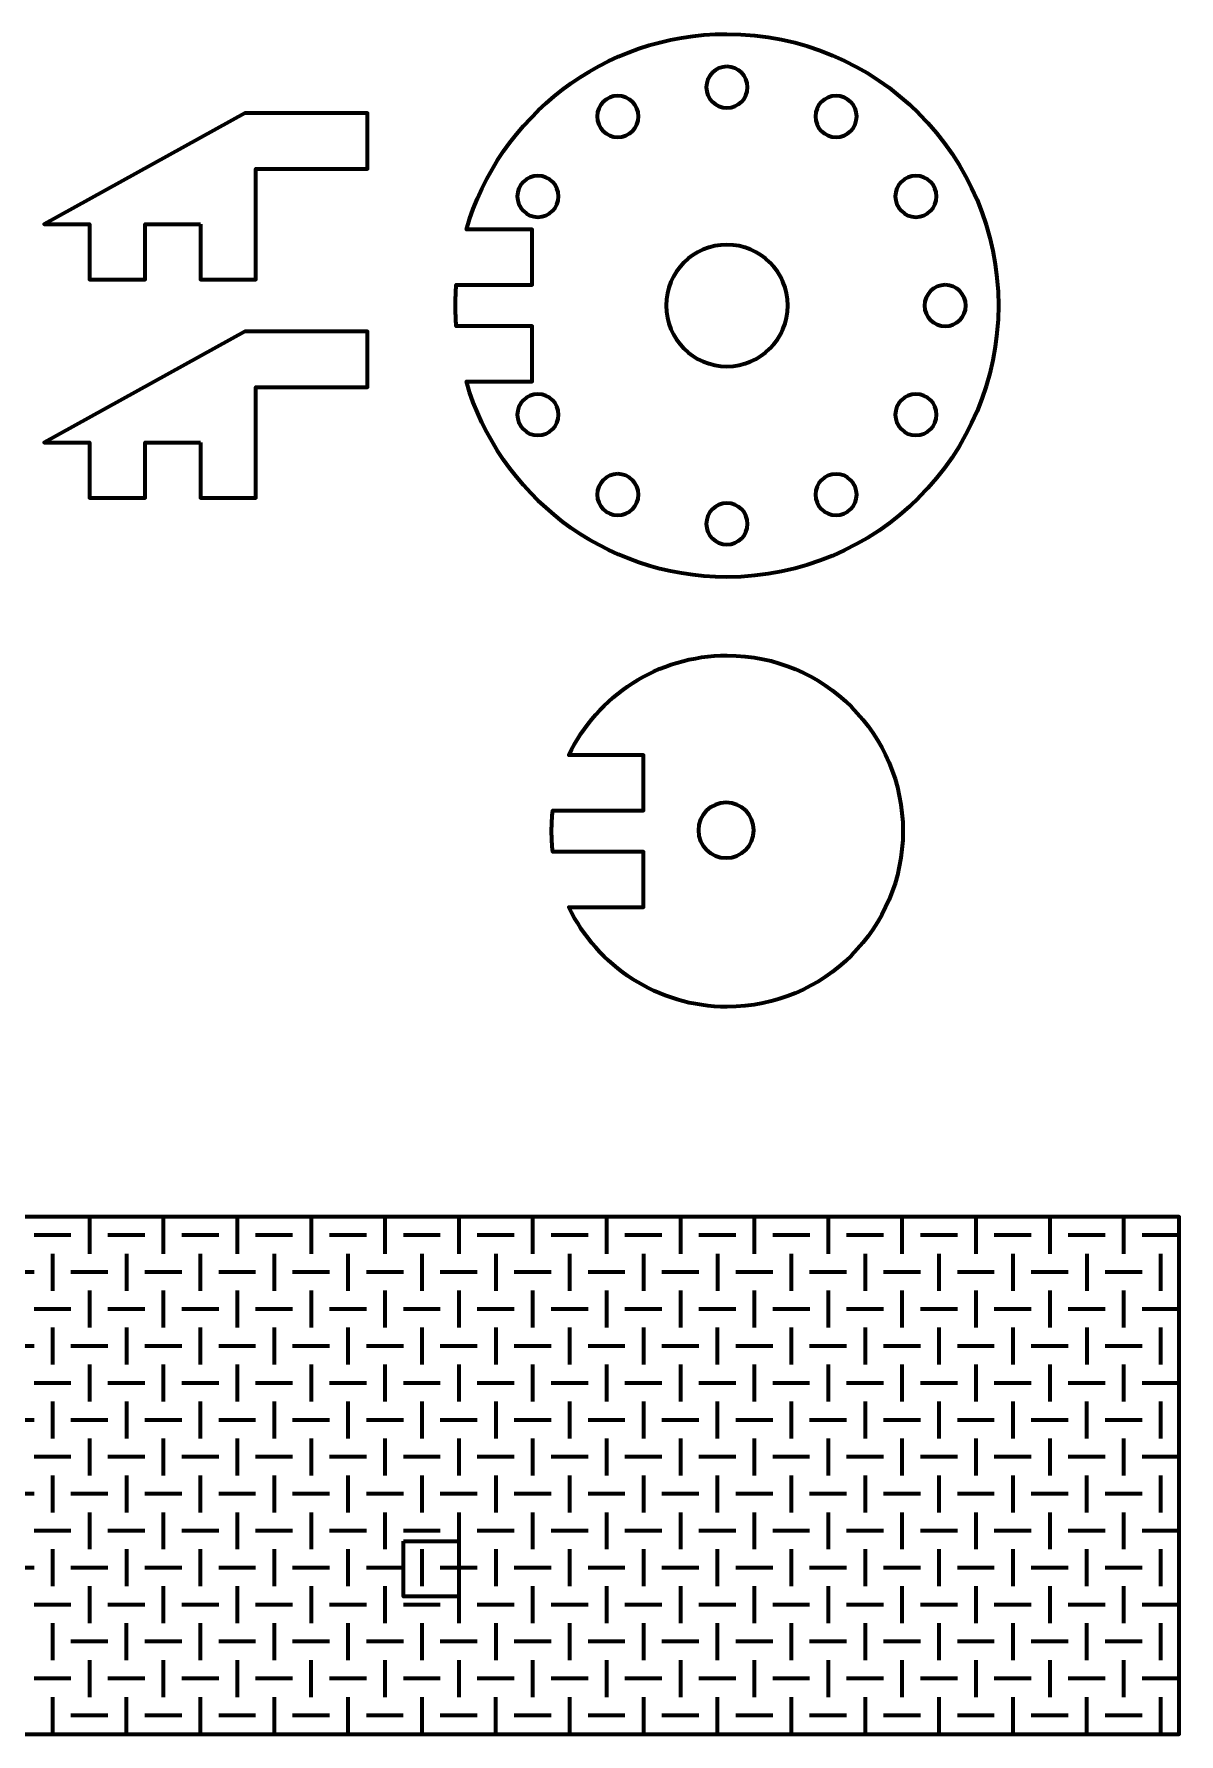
# Model space of a CAD drawing. Header units: inches. Extents: x 247 to 2765, y -1897 to -1110.
# Drawn here: x 2167.8 to 2229.8, y -1799.3 to -1707.2 of the extents above; entities that cross this region are included whole.
import ezdxf

# ---------------------------------------------------------------- set-up
doc = ezdxf.new("R2010")
doc.units = ezdxf.units.IN
doc.header["$MEASUREMENT"] = 0
doc.layers.add('Layer 1', color=7, linetype='Continuous')

# ---------------------------------------------------------------- blocks, each defined once
blk = doc.blocks.new('block 239')
at = {"layer": 'Layer 1', "color": 18, "lineweight": 70, "true_color": 0x010101}
for points in [[(1938.777, -1799.259), (2229.804, -1799.259), (2229.804, -1771.259), (2159.917, -1771.259), (2159.917, -1768.259), (2149.917, -1768.259), (2149.917, -1771.259), (2136.675, -1771.259), (2136.675, -1768.259), (2126.674, -1768.259), (2126.674, -1771.259), (2112.184, -1771.259), (2112.184, -1768.259), (2102.182, -1768.259), (2102.182, -1771.259), (2030.548, -1771.259)], [(2187.808, -1788.819), (2190.808, -1788.819), (2190.808, -1791.819), (2187.808, -1791.819), (2187.808, -1788.819)]]:
    blk.add_lwpolyline(points, dxfattribs=at)
blk = doc.blocks.new('block 240')
at = {"layer": 'Layer 1', "color": 240, "lineweight": 70, "true_color": 0xec2227}
for points in [[(2170.805, -1771.26), (2170.805, -1773.26)], [(2174.805, -1771.26), (2174.805, -1773.26)], [(2178.804, -1771.26), (2178.804, -1773.26)], [(2182.804, -1771.26), (2182.804, -1773.26)], [(2186.804, -1771.26), (2186.804, -1773.26)], [(2190.804, -1771.26), (2190.804, -1773.26)], [(2194.804, -1771.26), (2194.804, -1773.26)], [(2198.804, -1771.26), (2198.804, -1773.26)], [(2202.804, -1771.26), (2202.804, -1773.26)], [(2206.805, -1771.26), (2206.805, -1773.26)], [(2210.804, -1771.26), (2210.804, -1773.26)], [(2214.804, -1771.26), (2214.804, -1773.26)], [(2218.804, -1771.26), (2218.804, -1773.26)], [(2222.804, -1771.26), (2222.804, -1773.26)], [(2226.803, -1771.26), (2226.803, -1773.26)], [(2169.806, -1772.261), (2167.806, -1772.261)], [(2173.806, -1772.261), (2171.805, -1772.261)], [(2177.805, -1772.261), (2175.806, -1772.261)], [(2181.805, -1772.261), (2179.805, -1772.261)], [(2185.805, -1772.261), (2183.805, -1772.261)], [(2189.805, -1772.261), (2187.805, -1772.261)], [(2193.805, -1772.261), (2191.805, -1772.261)], [(2197.805, -1772.261), (2195.804, -1772.261)], [(2201.805, -1772.261), (2199.804, -1772.261)], [(2205.806, -1772.261), (2203.805, -1772.261)], [(2209.805, -1772.261), (2207.805, -1772.261)], [(2213.805, -1772.261), (2211.804, -1772.261)], [(2217.805, -1772.261), (2215.805, -1772.261)], [(2221.804, -1772.261), (2219.804, -1772.261)], [(2225.804, -1772.261), (2223.804, -1772.261)], [(2229.804, -1772.261), (2227.804, -1772.261)], [(2168.805, -1773.26), (2168.805, -1775.26)], [(2172.805, -1773.26), (2172.805, -1775.26)], [(2176.805, -1773.26), (2176.805, -1775.26)], [(2180.805, -1773.26), (2180.805, -1775.26)], [(2184.805, -1773.26), (2184.805, -1775.26)], [(2188.805, -1773.26), (2188.805, -1775.26)], [(2192.804, -1773.26), (2192.804, -1775.26)], [(2196.804, -1773.26), (2196.804, -1775.26)], [(2200.805, -1773.26), (2200.805, -1775.26)], [(2204.805, -1773.26), (2204.805, -1775.26)], [(2208.805, -1773.26), (2208.805, -1775.26)], [(2212.804, -1773.26), (2212.804, -1775.26)], [(2216.805, -1773.26), (2216.805, -1775.26)], [(2220.804, -1773.26), (2220.804, -1775.26)], [(2224.804, -1773.26), (2224.804, -1775.26)], [(2228.803, -1773.26), (2228.803, -1775.26)], [(2167.805, -1774.26), (2165.805, -1774.26)], [(2171.805, -1774.26), (2169.805, -1774.26)], [(2175.805, -1774.26), (2173.804, -1774.26)], [(2179.805, -1774.26), (2177.805, -1774.26)], [(2183.805, -1774.26), (2181.804, -1774.26)], [(2187.804, -1774.26), (2185.804, -1774.26)], [(2191.804, -1774.26), (2189.804, -1774.26)], [(2195.804, -1774.26), (2193.804, -1774.26)], [(2199.804, -1774.26), (2197.804, -1774.26)], [(2203.804, -1774.26), (2201.804, -1774.26)], [(2207.805, -1774.26), (2205.804, -1774.26)], [(2211.804, -1774.26), (2209.804, -1774.26)], [(2215.804, -1774.26), (2213.804, -1774.26)], [(2219.804, -1774.26), (2217.804, -1774.26)], [(2223.803, -1774.26), (2221.803, -1774.26)], [(2227.804, -1774.26), (2225.804, -1774.26)], [(2170.804, -1775.259), (2170.804, -1777.26)], [(2174.804, -1775.259), (2174.804, -1777.26)], [(2178.804, -1775.259), (2178.804, -1777.26)], [(2182.804, -1775.259), (2182.804, -1777.26)], [(2186.804, -1775.259), (2186.804, -1777.26)], [(2190.803, -1775.259), (2190.803, -1777.26)], [(2194.804, -1775.259), (2194.804, -1777.26)], [(2198.804, -1775.259), (2198.804, -1777.26)], [(2202.804, -1775.259), (2202.804, -1777.26)], [(2206.803, -1775.259), (2206.803, -1777.26)], [(2210.804, -1775.259), (2210.804, -1777.26)], [(2214.804, -1775.259), (2214.804, -1777.26)], [(2218.803, -1775.259), (2218.803, -1777.26)], [(2222.803, -1775.259), (2222.803, -1777.26)], [(2226.803, -1775.259), (2226.803, -1777.26)], [(2169.805, -1776.26), (2167.805, -1776.26)], [(2173.805, -1776.26), (2171.805, -1776.26)], [(2177.805, -1776.26), (2175.806, -1776.26)], [(2181.805, -1776.26), (2179.805, -1776.26)], [(2185.805, -1776.26), (2183.805, -1776.26)], [(2189.804, -1776.26), (2187.804, -1776.26)], [(2193.805, -1776.26), (2191.805, -1776.26)], [(2197.805, -1776.26), (2195.804, -1776.26)], [(2201.805, -1776.26), (2199.804, -1776.26)], [(2205.805, -1776.26), (2203.804, -1776.26)], [(2209.805, -1776.26), (2207.805, -1776.26)], [(2213.805, -1776.26), (2211.804, -1776.26)], [(2217.804, -1776.26), (2215.804, -1776.26)], [(2221.804, -1776.26), (2219.804, -1776.26)], [(2225.804, -1776.26), (2223.804, -1776.26)], [(2229.804, -1776.26), (2227.804, -1776.26)], [(2168.805, -1777.26), (2168.805, -1779.261)], [(2172.804, -1777.26), (2172.804, -1779.261)], [(2176.805, -1777.26), (2176.805, -1779.261)], [(2180.805, -1777.26), (2180.805, -1779.261)], [(2184.804, -1777.26), (2184.804, -1779.261)], [(2188.804, -1777.26), (2188.804, -1779.261)], [(2192.804, -1777.26), (2192.804, -1779.261)], [(2196.804, -1777.26), (2196.804, -1779.261)], [(2200.804, -1777.26), (2200.804, -1779.261)], [(2204.804, -1777.26), (2204.804, -1779.261)], [(2208.805, -1777.26), (2208.805, -1779.261)], [(2212.804, -1777.26), (2212.804, -1779.261)], [(2216.804, -1777.26), (2216.804, -1779.261)], [(2220.803, -1777.26), (2220.803, -1779.261)], [(2224.804, -1777.26), (2224.804, -1779.261)], [(2228.803, -1777.26), (2228.803, -1779.261)], [(2167.804, -1778.259), (2165.804, -1778.259)], [(2171.805, -1778.259), (2169.805, -1778.259)], [(2175.805, -1778.259), (2173.804, -1778.259)], [(2179.804, -1778.259), (2177.805, -1778.259)], [(2183.804, -1778.259), (2181.804, -1778.259)], [(2187.804, -1778.259), (2185.804, -1778.259)], [(2191.804, -1778.259), (2189.804, -1778.259)], [(2195.804, -1778.259), (2193.803, -1778.259)], [(2199.803, -1778.259), (2197.803, -1778.259)], [(2203.804, -1778.259), (2201.804, -1778.259)], [(2207.805, -1778.259), (2205.804, -1778.259)], [(2211.804, -1778.259), (2209.804, -1778.259)], [(2215.803, -1778.259), (2213.803, -1778.259)], [(2219.804, -1778.259), (2217.804, -1778.259)], [(2223.803, -1778.259), (2221.803, -1778.259)], [(2227.803, -1778.259), (2225.803, -1778.259)], [(2170.804, -1779.259), (2170.804, -1781.261)], [(2174.804, -1779.259), (2174.804, -1781.261)], [(2178.804, -1779.259), (2178.804, -1781.261)], [(2182.804, -1779.259), (2182.804, -1781.261)], [(2186.804, -1779.259), (2186.804, -1781.261)], [(2190.803, -1779.259), (2190.803, -1781.261)], [(2194.803, -1779.259), (2194.803, -1781.261)], [(2198.803, -1779.259), (2198.803, -1781.261)], [(2202.804, -1779.259), (2202.804, -1781.261)], [(2206.803, -1779.259), (2206.803, -1781.261)], [(2210.804, -1779.259), (2210.804, -1781.261)], [(2214.803, -1779.259), (2214.803, -1781.261)], [(2218.803, -1779.259), (2218.803, -1781.261)], [(2222.803, -1779.259), (2222.803, -1781.261)], [(2226.803, -1779.259), (2226.803, -1781.261)], [(2169.805, -1780.261), (2167.805, -1780.261)], [(2173.805, -1780.261), (2171.805, -1780.261)], [(2177.805, -1780.261), (2175.805, -1780.261)], [(2181.804, -1780.261), (2179.804, -1780.261)], [(2185.805, -1780.261), (2183.805, -1780.261)], [(2189.804, -1780.261), (2187.804, -1780.261)], [(2193.804, -1780.261), (2191.804, -1780.261)], [(2197.804, -1780.261), (2195.804, -1780.261)], [(2201.805, -1780.261), (2199.804, -1780.261)], [(2205.805, -1780.261), (2203.804, -1780.261)], [(2209.804, -1780.261), (2207.805, -1780.261)], [(2213.804, -1780.261), (2211.804, -1780.261)], [(2217.804, -1780.261), (2215.803, -1780.261)], [(2221.804, -1780.261), (2219.804, -1780.261)], [(2225.804, -1780.261), (2223.803, -1780.261)], [(2229.803, -1780.261), (2227.803, -1780.261)], [(2168.805, -1781.261), (2168.805, -1783.261)], [(2172.804, -1781.261), (2172.804, -1783.261)], [(2176.805, -1781.261), (2176.805, -1783.261)], [(2180.804, -1781.261), (2180.804, -1783.261)], [(2184.804, -1781.261), (2184.804, -1783.261)], [(2188.804, -1781.261), (2188.804, -1783.261)], [(2192.804, -1781.261), (2192.804, -1783.261)], [(2196.803, -1781.261), (2196.803, -1783.261)], [(2200.803, -1781.261), (2200.803, -1783.261)], [(2204.804, -1781.261), (2204.804, -1783.261)], [(2208.804, -1781.261), (2208.804, -1783.261)], [(2212.803, -1781.261), (2212.803, -1783.261)], [(2216.804, -1781.261), (2216.804, -1783.261)], [(2220.803, -1781.261), (2220.803, -1783.261)], [(2224.803, -1781.261), (2224.803, -1783.261)], [(2228.803, -1781.261), (2228.803, -1783.261)], [(2167.804, -1782.261), (2165.804, -1782.261)], [(2171.804, -1782.261), (2169.804, -1782.261)], [(2175.804, -1782.261), (2173.804, -1782.261)], [(2179.804, -1782.261), (2177.805, -1782.261)], [(2183.804, -1782.261), (2181.804, -1782.261)], [(2187.804, -1782.261), (2185.804, -1782.261)], [(2191.803, -1782.261), (2189.803, -1782.261)], [(2195.804, -1782.261), (2193.803, -1782.261)], [(2199.803, -1782.261), (2197.803, -1782.261)], [(2203.803, -1782.261), (2201.803, -1782.261)], [(2207.803, -1782.261), (2205.803, -1782.261)], [(2211.804, -1782.261), (2209.804, -1782.261)], [(2215.803, -1782.261), (2213.803, -1782.261)], [(2219.803, -1782.261), (2217.803, -1782.261)], [(2223.803, -1782.261), (2221.803, -1782.261)], [(2227.803, -1782.261), (2225.803, -1782.261)], [(2170.804, -1783.26), (2170.804, -1785.261)], [(2174.803, -1783.26), (2174.803, -1785.261)], [(2178.804, -1783.26), (2178.804, -1785.261)], [(2182.804, -1783.26), (2182.804, -1785.261)], [(2186.803, -1783.26), (2186.803, -1785.261)], [(2190.803, -1783.26), (2190.803, -1785.261)], [(2194.803, -1783.26), (2194.803, -1785.261)], [(2198.803, -1783.26), (2198.803, -1785.261)], [(2202.803, -1783.26), (2202.803, -1785.261)], [(2206.803, -1783.26), (2206.803, -1785.261)], [(2210.804, -1783.26), (2210.804, -1785.261)], [(2214.803, -1783.26), (2214.803, -1785.261)], [(2218.803, -1783.26), (2218.803, -1785.261)], [(2222.802, -1783.26), (2222.802, -1785.261)], [(2226.803, -1783.26), (2226.803, -1785.261)], [(2169.805, -1784.261), (2167.804, -1784.261)], [(2173.804, -1784.261), (2171.804, -1784.261)], [(2177.805, -1784.261), (2175.805, -1784.261)], [(2181.804, -1784.261), (2179.804, -1784.261)], [(2185.804, -1784.261), (2183.804, -1784.261)], [(2189.804, -1784.261), (2187.804, -1784.261)], [(2193.804, -1784.261), (2191.804, -1784.261)], [(2197.804, -1784.261), (2195.804, -1784.261)], [(2201.804, -1784.261), (2199.803, -1784.261)], [(2205.804, -1784.261), (2203.803, -1784.261)], [(2209.804, -1784.261), (2207.805, -1784.261)], [(2213.804, -1784.261), (2211.804, -1784.261)], [(2217.804, -1784.261), (2215.803, -1784.261)], [(2221.803, -1784.261), (2219.803, -1784.261)], [(2225.804, -1784.261), (2223.803, -1784.261)], [(2229.803, -1784.261), (2227.803, -1784.261)], [(2168.804, -1785.261), (2168.804, -1787.261)], [(2172.804, -1785.261), (2172.804, -1787.261)], [(2176.805, -1785.261), (2176.805, -1787.261)], [(2180.804, -1785.261), (2180.804, -1787.261)], [(2184.804, -1785.261), (2184.804, -1787.261)], [(2188.803, -1785.261), (2188.803, -1787.261)], [(2192.804, -1785.261), (2192.804, -1787.261)], [(2196.803, -1785.261), (2196.803, -1787.261)], [(2200.803, -1785.261), (2200.803, -1787.261)], [(2204.803, -1785.261), (2204.803, -1787.261)], [(2208.804, -1785.261), (2208.804, -1787.261)], [(2212.803, -1785.261), (2212.803, -1787.261)], [(2216.803, -1785.261), (2216.803, -1787.261)], [(2220.803, -1785.261), (2220.803, -1787.261)], [(2224.803, -1785.261), (2224.803, -1787.261)], [(2228.803, -1785.261), (2228.803, -1787.261)], [(2167.804, -1786.26), (2165.803, -1786.26)], [(2171.804, -1786.26), (2169.804, -1786.26)], [(2175.804, -1786.26), (2173.804, -1786.26)], [(2179.804, -1786.26), (2177.803, -1786.26)], [(2183.803, -1786.26), (2181.803, -1786.26)], [(2187.804, -1786.26), (2185.804, -1786.26)], [(2191.803, -1786.26), (2189.803, -1786.26)], [(2195.803, -1786.26), (2193.803, -1786.26)], [(2199.803, -1786.26), (2197.802, -1786.26)], [(2203.803, -1786.26), (2201.803, -1786.26)], [(2207.803, -1786.26), (2205.803, -1786.26)], [(2211.804, -1786.26), (2209.803, -1786.26)], [(2215.803, -1786.26), (2213.803, -1786.26)], [(2219.803, -1786.26), (2217.802, -1786.26)], [(2223.803, -1786.26), (2221.803, -1786.26)], [(2227.802, -1786.26), (2225.802, -1786.26)], [(2170.804, -1787.26), (2170.804, -1789.26)], [(2174.803, -1787.26), (2174.803, -1789.26)], [(2178.804, -1787.26), (2178.804, -1789.26)], [(2182.803, -1787.26), (2182.803, -1789.26)], [(2186.803, -1787.26), (2186.803, -1789.26)], [(2190.803, -1787.26), (2190.803, -1789.26)], [(2194.802, -1787.26), (2194.802, -1789.26)], [(2198.802, -1787.26), (2198.802, -1789.26)], [(2202.803, -1787.26), (2202.803, -1789.26)], [(2206.803, -1787.26), (2206.803, -1789.26)], [(2210.803, -1787.26), (2210.803, -1789.26)], [(2214.802, -1787.26), (2214.802, -1789.26)], [(2218.802, -1787.26), (2218.802, -1789.26)], [(2222.802, -1787.26), (2222.802, -1789.26)], [(2226.802, -1787.26), (2226.802, -1789.26)], [(2169.805, -1788.261), (2167.804, -1788.261)], [(2173.804, -1788.261), (2171.804, -1788.261)], [(2177.805, -1788.261), (2175.804, -1788.261)], [(2181.804, -1788.261), (2179.804, -1788.261)], [(2185.804, -1788.261), (2183.803, -1788.261)], [(2189.804, -1788.261), (2187.804, -1788.261)], [(2193.803, -1788.261), (2191.803, -1788.261)], [(2197.803, -1788.261), (2195.803, -1788.261)], [(2201.804, -1788.261), (2199.803, -1788.261)], [(2205.804, -1788.261), (2203.803, -1788.261)], [(2209.804, -1788.261), (2207.803, -1788.261)], [(2213.803, -1788.261), (2211.804, -1788.261)], [(2217.804, -1788.261), (2215.803, -1788.261)], [(2221.803, -1788.261), (2219.803, -1788.261)], [(2225.803, -1788.261), (2223.803, -1788.261)], [(2229.803, -1788.261), (2227.802, -1788.261)], [(2168.804, -1789.26), (2168.804, -1791.26)], [(2172.804, -1789.26), (2172.804, -1791.26)], [(2176.804, -1789.26), (2176.804, -1791.26)], [(2180.803, -1789.26), (2180.803, -1791.26)], [(2184.803, -1789.26), (2184.803, -1791.26)], [(2188.803, -1789.26), (2188.803, -1791.26)], [(2192.803, -1789.26), (2192.803, -1791.26)], [(2196.803, -1789.26), (2196.803, -1791.26)], [(2200.803, -1789.26), (2200.803, -1791.26)], [(2204.803, -1789.26), (2204.803, -1791.26)], [(2208.804, -1789.26), (2208.804, -1791.26)], [(2212.803, -1789.26), (2212.803, -1791.26)], [(2216.803, -1789.26), (2216.803, -1791.26)], [(2220.803, -1789.26), (2220.803, -1791.26)], [(2224.802, -1789.26), (2224.802, -1791.26)], [(2228.802, -1789.26), (2228.802, -1791.26)], [(2167.804, -1790.259), (2165.803, -1790.259)], [(2171.803, -1790.259), (2169.803, -1790.259)], [(2175.803, -1790.259), (2173.803, -1790.259)], [(2179.804, -1790.259), (2177.803, -1790.259)], [(2183.803, -1790.259), (2181.803, -1790.259)], [(2187.803, -1790.259), (2185.803, -1790.259)], [(2191.802, -1790.259), (2189.803, -1790.259)], [(2195.803, -1790.259), (2193.803, -1790.259)], [(2199.803, -1790.259), (2197.802, -1790.259)], [(2203.803, -1790.259), (2201.802, -1790.259)], [(2207.803, -1790.259), (2205.802, -1790.259)], [(2211.804, -1790.259), (2209.803, -1790.259)], [(2215.803, -1790.259), (2213.803, -1790.259)], [(2219.802, -1790.259), (2217.802, -1790.259)], [(2223.802, -1790.259), (2221.802, -1790.259)], [(2227.802, -1790.259), (2225.802, -1790.259)], [(2170.803, -1791.259), (2170.803, -1793.259)], [(2174.803, -1791.259), (2174.803, -1793.259)], [(2178.804, -1791.259), (2178.804, -1793.259)], [(2182.803, -1791.259), (2182.803, -1793.259)], [(2186.803, -1791.259), (2186.803, -1793.259)], [(2190.802, -1791.259), (2190.802, -1793.259)], [(2194.802, -1791.259), (2194.802, -1793.259)], [(2198.802, -1791.259), (2198.802, -1793.259)], [(2202.802, -1791.259), (2202.802, -1793.259)], [(2206.802, -1791.259), (2206.802, -1793.259)], [(2210.803, -1791.259), (2210.803, -1793.259)], [(2214.802, -1791.259), (2214.802, -1793.259)], [(2218.802, -1791.259), (2218.802, -1793.259)], [(2222.802, -1791.259), (2222.802, -1793.259)], [(2226.802, -1791.259), (2226.802, -1793.259)], [(2169.804, -1792.26), (2167.804, -1792.26)], [(2173.804, -1792.26), (2171.803, -1792.26)], [(2177.805, -1792.26), (2175.804, -1792.26)], [(2181.804, -1792.26), (2179.804, -1792.26)], [(2185.804, -1792.26), (2183.803, -1792.26)], [(2189.803, -1792.26), (2187.803, -1792.26)], [(2193.803, -1792.26), (2191.803, -1792.26)], [(2197.803, -1792.26), (2195.803, -1792.26)], [(2201.803, -1792.26), (2199.803, -1792.26)], [(2205.803, -1792.26), (2203.803, -1792.26)], [(2209.804, -1792.26), (2207.803, -1792.26)], [(2213.803, -1792.26), (2211.804, -1792.26)], [(2217.803, -1792.26), (2215.803, -1792.26)], [(2221.803, -1792.26), (2219.802, -1792.26)], [(2225.803, -1792.26), (2223.803, -1792.26)], [(2229.803, -1792.26), (2227.802, -1792.26)], [(2168.803, -1793.259), (2168.803, -1795.259)], [(2172.803, -1793.259), (2172.803, -1795.259)], [(2176.804, -1793.259), (2176.804, -1795.259)], [(2180.803, -1793.259), (2180.803, -1795.259)], [(2184.803, -1793.259), (2184.803, -1795.259)], [(2188.803, -1793.259), (2188.803, -1795.259)], [(2192.803, -1793.259), (2192.803, -1795.259)], [(2196.803, -1793.259), (2196.803, -1795.259)], [(2200.802, -1793.259), (2200.802, -1795.259)], [(2204.803, -1793.259), (2204.803, -1795.259)], [(2208.804, -1793.259), (2208.804, -1795.259)], [(2212.803, -1793.259), (2212.803, -1795.259)], [(2216.803, -1793.259), (2216.803, -1795.259)], [(2220.802, -1793.259), (2220.802, -1795.259)], [(2224.802, -1793.259), (2224.802, -1795.259)], [(2228.802, -1793.259), (2228.802, -1795.259)], [(2171.803, -1794.259), (2169.803, -1794.259)], [(2175.803, -1794.259), (2173.803, -1794.259)], [(2179.804, -1794.259), (2177.803, -1794.259)], [(2183.803, -1794.259), (2181.803, -1794.259)], [(2187.803, -1794.259), (2185.802, -1794.259)], [(2191.802, -1794.259), (2189.803, -1794.259)], [(2195.802, -1794.259), (2193.802, -1794.259)], [(2199.802, -1794.259), (2197.802, -1794.259)], [(2203.803, -1794.259), (2201.802, -1794.259)], [(2207.803, -1794.259), (2205.802, -1794.259)], [(2211.803, -1794.259), (2209.802, -1794.259)], [(2215.802, -1794.259), (2213.803, -1794.259)], [(2219.802, -1794.259), (2217.802, -1794.259)], [(2223.802, -1794.259), (2221.802, -1794.259)], [(2227.802, -1794.259), (2225.801, -1794.259)], [(2170.803, -1795.258), (2170.803, -1797.259)], [(2174.803, -1795.258), (2174.803, -1797.259)], [(2178.802, -1795.258), (2178.802, -1797.259)], [(2182.802, -1795.258), (2182.802, -1797.259)], [(2186.802, -1795.258), (2186.802, -1797.259)], [(2190.802, -1795.258), (2190.802, -1797.259)], [(2194.802, -1795.258), (2194.802, -1797.259)], [(2198.802, -1795.258), (2198.802, -1797.259)], [(2202.802, -1795.258), (2202.802, -1797.259)], [(2206.802, -1795.258), (2206.802, -1797.259)], [(2210.802, -1795.258), (2210.802, -1797.259)], [(2214.802, -1795.258), (2214.802, -1797.259)], [(2218.801, -1795.258), (2218.801, -1797.259)], [(2222.802, -1795.258), (2222.802, -1797.259)], [(2226.801, -1795.258), (2226.801, -1797.259)], [(2169.804, -1796.259), (2167.804, -1796.259)], [(2173.804, -1796.259), (2171.803, -1796.259)], [(2177.803, -1796.259), (2175.803, -1796.259)], [(2181.803, -1796.259), (2179.804, -1796.259)], [(2185.804, -1796.259), (2183.803, -1796.259)], [(2189.803, -1796.259), (2187.803, -1796.259)], [(2193.803, -1796.259), (2191.802, -1796.259)], [(2197.802, -1796.259), (2195.802, -1796.259)], [(2201.803, -1796.259), (2199.803, -1796.259)], [(2205.803, -1796.259), (2203.803, -1796.259)], [(2209.803, -1796.259), (2207.803, -1796.259)], [(2213.803, -1796.259), (2211.803, -1796.259)], [(2217.802, -1796.259), (2215.803, -1796.259)], [(2221.803, -1796.259), (2219.802, -1796.259)], [(2225.802, -1796.259), (2223.802, -1796.259)], [(2229.802, -1796.259), (2227.802, -1796.259)], [(2168.803, -1797.259), (2168.803, -1799.259)], [(2172.803, -1797.259), (2172.803, -1799.259)], [(2176.803, -1797.259), (2176.803, -1799.259)], [(2180.803, -1797.259), (2180.803, -1799.259)], [(2184.803, -1797.259), (2184.803, -1799.259)], [(2188.803, -1797.259), (2188.803, -1799.259)], [(2192.802, -1797.259), (2192.802, -1799.259)], [(2196.802, -1797.259), (2196.802, -1799.259)], [(2200.802, -1797.259), (2200.802, -1799.259)], [(2204.803, -1797.259), (2204.803, -1799.259)], [(2208.802, -1797.259), (2208.802, -1799.259)], [(2212.803, -1797.259), (2212.803, -1799.259)], [(2216.803, -1797.259), (2216.803, -1799.259)], [(2220.802, -1797.259), (2220.802, -1799.259)], [(2224.802, -1797.259), (2224.802, -1799.259)], [(2228.801, -1797.259), (2228.801, -1799.259)], [(2171.803, -1798.259), (2169.802, -1798.259)], [(2175.802, -1798.259), (2173.802, -1798.259)], [(2179.804, -1798.259), (2177.803, -1798.259)], [(2183.803, -1798.259), (2181.803, -1798.259)], [(2187.802, -1798.259), (2185.802, -1798.259)], [(2191.802, -1798.259), (2189.802, -1798.259)], [(2195.802, -1798.259), (2193.802, -1798.259)], [(2199.802, -1798.259), (2197.802, -1798.259)], [(2203.802, -1798.259), (2201.802, -1798.259)], [(2207.802, -1798.259), (2205.802, -1798.259)], [(2211.803, -1798.259), (2209.802, -1798.259)], [(2215.802, -1798.259), (2213.803, -1798.259)], [(2219.802, -1798.259), (2217.802, -1798.259)], [(2223.802, -1798.259), (2221.801, -1798.259)], [(2227.802, -1798.259), (2225.801, -1798.259)]]:
    blk.add_lwpolyline(points, dxfattribs=at)
blk = doc.blocks.new('block 238')
at = {"layer": 'Layer 1'}
for name in ['block 239', 'block 240']:
    blk.add_blockref(name, (0, 0), dxfattribs=at)
blk = doc.blocks.new('block 263')
at = {"layer": 'Layer 1', "color": 18, "lineweight": 70, "true_color": 0x010101}
for points, knots in [([(2191.214, -1726.048), (2192.995, -1732.161), (2198.636, -1736.63), (2205.324, -1736.63), (2213.442, -1736.63), (2220.023, -1730.05), (2220.023, -1721.931), (2220.023, -1713.812), (2213.442, -1707.232), (2205.324, -1707.232), (2198.636, -1707.232), (2192.995, -1711.701), (2191.214, -1717.815), (2191.214, -1717.815), (2194.771, -1717.815), (2194.771, -1717.815), (2194.771, -1717.815), (2194.771, -1720.815), (2194.771, -1720.815), (2194.771, -1720.815), (2190.672, -1720.815), (2190.672, -1720.815), (2190.645, -1721.184), (2190.626, -1721.556), (2190.626, -1721.931), (2190.626, -1722.306), (2190.644, -1722.679), (2190.672, -1723.048), (2190.672, -1723.048), (2194.771, -1723.048), (2194.771, -1723.048), (2194.771, -1723.048), (2194.771, -1726.048), (2194.771, -1726.048), (2194.771, -1726.048), (2191.214, -1726.048), (2191.214, -1726.048), (2191.214, -1726.048), (2191.214, -1726.048), (2191.214, -1726.048)], [0, 0, 0, 0, 1, 1, 1, 2, 2, 2, 3, 3, 3, 4, 4, 4, 5, 5, 5, 6, 6, 6, 7, 7, 7, 8, 8, 8, 9, 9, 9, 10, 10, 10, 11, 11, 11, 12, 12, 12, 13, 13, 13, 13]), ([(2202.032, -1721.931), (2202.032, -1720.114), (2203.507, -1718.639), (2205.325, -1718.639), (2207.143, -1718.639), (2208.618, -1720.114), (2208.618, -1721.931), (2208.618, -1723.749), (2207.143, -1725.224), (2205.325, -1725.224), (2203.506, -1725.224), (2202.032, -1723.749), (2202.032, -1721.931)], [0, 0, 0, 0, 1, 1, 1, 2, 2, 2, 3, 3, 3, 4, 4, 4, 4])]:
    blk.add_open_spline(points, degree=3, knots=knots, dxfattribs=at)
at = {"layer": 'Layer 1', "color": 240, "lineweight": 70, "true_color": 0xec2227}
for points in [[(2205.325, -1708.996), (2205.941, -1708.996), (2206.442, -1709.496), (2206.442, -1710.113), (2206.442, -1710.729), (2205.941, -1711.23), (2205.325, -1711.23), (2204.708, -1711.23), (2204.208, -1710.729), (2204.208, -1710.113), (2204.208, -1709.496), (2204.708, -1708.996), (2205.325, -1708.996)], [(2199.416, -1710.58), (2200.032, -1710.58), (2200.533, -1711.08), (2200.533, -1711.697), (2200.533, -1712.314), (2200.032, -1712.814), (2199.416, -1712.814), (2198.799, -1712.814), (2198.299, -1712.314), (2198.299, -1711.697), (2198.299, -1711.08), (2198.799, -1710.58), (2199.416, -1710.58)], [(2211.234, -1710.579), (2211.851, -1710.579), (2212.351, -1711.079), (2212.351, -1711.696), (2212.351, -1712.313), (2211.851, -1712.813), (2211.234, -1712.813), (2210.617, -1712.813), (2210.117, -1712.313), (2210.117, -1711.696), (2210.117, -1711.079), (2210.617, -1710.579), (2211.234, -1710.579)], [(2195.091, -1714.905), (2195.707, -1714.905), (2196.208, -1715.405), (2196.208, -1716.022), (2196.208, -1716.639), (2195.707, -1717.139), (2195.091, -1717.139), (2194.474, -1717.139), (2193.974, -1716.639), (2193.974, -1716.022), (2193.974, -1715.405), (2194.474, -1714.905), (2195.091, -1714.905)], [(2215.56, -1714.905), (2216.177, -1714.905), (2216.676, -1715.405), (2216.676, -1716.022), (2216.676, -1716.639), (2216.177, -1717.139), (2215.56, -1717.139), (2214.943, -1717.139), (2214.443, -1716.639), (2214.443, -1716.022), (2214.443, -1715.405), (2214.943, -1714.905), (2215.56, -1714.905)], [(2217.143, -1720.815), (2217.76, -1720.815), (2218.26, -1721.315), (2218.26, -1721.932), (2218.26, -1722.549), (2217.76, -1723.049), (2217.143, -1723.049), (2216.526, -1723.049), (2216.026, -1722.549), (2216.026, -1721.932), (2216.026, -1721.315), (2216.526, -1720.815), (2217.143, -1720.815)], [(2195.091, -1726.723), (2195.708, -1726.723), (2196.208, -1727.223), (2196.208, -1727.84), (2196.208, -1728.457), (2195.708, -1728.957), (2195.091, -1728.957), (2194.474, -1728.957), (2193.974, -1728.457), (2193.974, -1727.84), (2193.974, -1727.223), (2194.474, -1726.723), (2195.091, -1726.723)], [(2215.56, -1726.724), (2216.177, -1726.724), (2216.676, -1727.223), (2216.676, -1727.84), (2216.676, -1728.457), (2216.177, -1728.957), (2215.56, -1728.957), (2214.943, -1728.957), (2214.443, -1728.457), (2214.443, -1727.84), (2214.443, -1727.223), (2214.943, -1726.724), (2215.56, -1726.724)], [(2199.416, -1731.05), (2200.032, -1731.05), (2200.533, -1731.55), (2200.533, -1732.167), (2200.533, -1732.784), (2200.032, -1733.284), (2199.416, -1733.284), (2198.799, -1733.284), (2198.299, -1732.784), (2198.299, -1732.167), (2198.299, -1731.55), (2198.799, -1731.05), (2199.416, -1731.05)], [(2211.234, -1731.051), (2211.851, -1731.051), (2212.351, -1731.551), (2212.351, -1732.167), (2212.351, -1732.784), (2211.851, -1733.284), (2211.234, -1733.284), (2210.617, -1733.284), (2210.117, -1732.784), (2210.117, -1732.167), (2210.117, -1731.551), (2210.617, -1731.051), (2211.234, -1731.051)], [(2205.325, -1732.633), (2205.941, -1732.633), (2206.442, -1733.132), (2206.442, -1733.749), (2206.442, -1734.366), (2205.941, -1734.866), (2205.325, -1734.866), (2204.708, -1734.866), (2204.208, -1734.366), (2204.208, -1733.749), (2204.208, -1733.132), (2204.708, -1732.633), (2205.325, -1732.633)]]:
    blk.add_open_spline(points, degree=3, knots=[0, 0, 0, 0, 1, 1, 1, 2, 2, 2, 3, 3, 3, 4, 4, 4, 4], dxfattribs=at)

msp = doc.modelspace()

# ---------------------------------------------------------------- linework, layer by layer
at = {"layer": 'Layer 1', "color": 18, "lineweight": 70, "true_color": 0x010101}
for points in [[(2176.821, -1717.526), (2176.821, -1720.526), (2179.821, -1720.526), (2179.821, -1714.524), (2185.865, -1714.524), (2185.865, -1711.52), (2179.22, -1711.52), (2168.351, -1717.526), (2170.817, -1717.526), (2170.817, -1720.526), (2173.817, -1720.526), (2173.817, -1717.526), (2176.821, -1717.526)], [(2176.821, -1729.343), (2176.821, -1732.343), (2179.821, -1732.343), (2179.821, -1726.343), (2185.865, -1726.343), (2185.865, -1723.338), (2179.22, -1723.338), (2168.351, -1729.343), (2170.817, -1729.343), (2170.817, -1732.343), (2173.817, -1732.343), (2173.817, -1729.343), (2176.821, -1729.343)]]:
    msp.add_lwpolyline(points, dxfattribs=at)
for points, knots in [([(2196.767, -1754.5), (2198.302, -1757.691), (2201.565, -1759.894), (2205.343, -1759.894), (2210.596, -1759.894), (2214.853, -1755.636), (2214.853, -1750.383), (2214.853, -1745.131), (2210.596, -1740.873), (2205.343, -1740.873), (2201.565, -1740.873), (2198.302, -1743.075), (2196.767, -1746.266), (2196.767, -1746.266), (2200.816, -1746.266), (2200.816, -1746.266), (2200.816, -1746.266), (2200.816, -1749.266), (2200.816, -1749.266), (2200.816, -1749.266), (2195.899, -1749.266), (2195.899, -1749.266), (2195.856, -1749.633), (2195.832, -1750.005), (2195.832, -1750.383), (2195.832, -1750.761), (2195.856, -1751.134), (2195.899, -1751.5), (2195.899, -1751.5), (2200.816, -1751.5), (2200.816, -1751.5), (2200.816, -1751.5), (2200.816, -1754.501), (2200.816, -1754.501), (2200.816, -1754.501), (2196.767, -1754.5), (2196.767, -1754.5), (2196.767, -1754.5), (2196.767, -1754.5), (2196.767, -1754.5)], [0, 0, 0, 0, 1, 1, 1, 2, 2, 2, 3, 3, 3, 4, 4, 4, 5, 5, 5, 6, 6, 6, 7, 7, 7, 8, 8, 8, 9, 9, 9, 10, 10, 10, 11, 11, 11, 12, 12, 12, 13, 13, 13, 13]), ([(2203.781, -1750.336), (2203.781, -1749.507), (2204.453, -1748.836), (2205.281, -1748.836), (2206.11, -1748.836), (2206.781, -1749.507), (2206.781, -1750.336), (2206.781, -1751.165), (2206.11, -1751.836), (2205.281, -1751.836), (2204.453, -1751.836), (2203.781, -1751.163), (2203.781, -1750.336)], [0, 0, 0, 0, 1, 1, 1, 2, 2, 2, 3, 3, 3, 4, 4, 4, 4])]:
    msp.add_open_spline(points, degree=3, knots=knots, dxfattribs=at)

# ---------------------------------------------------------------- block references
at = {"layer": 'Layer 1'}
for name in ['block 263', 'block 238']:
    msp.add_blockref(name, (0, 0), dxfattribs=at)

doc.saveas('drawing.dxf')
